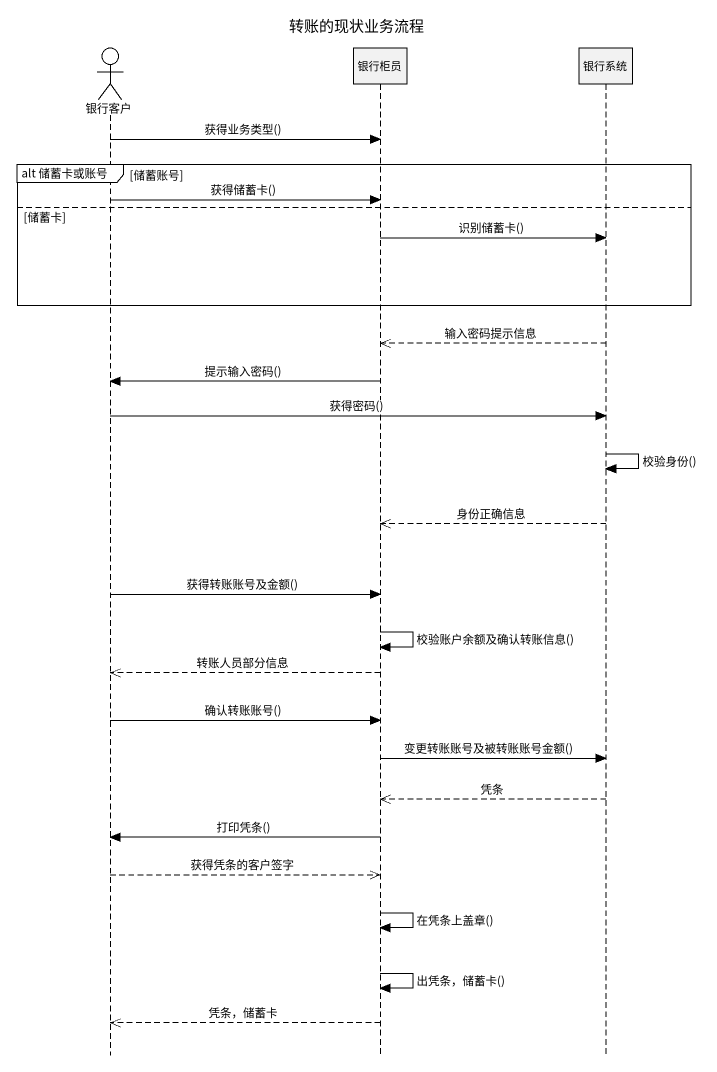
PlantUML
@startuml
title 转账的现状业务流程
hide footbox
actor 银行客户
participant 银行柜员
participant 银行系统

银行客户 -> 银行柜员 : 获得业务类型()
group alt 储蓄卡或账号 [储蓄账号]
  银行客户 -> 银行柜员 : 获得储蓄卡()
else 储蓄卡
  银行柜员 -> 银行系统 : 识别储蓄卡()
end
银行系统 -->> 银行柜员 : 输入密码提示信息
银行柜员 -> 银行客户 : 提示输入密码()
银行客户 -> 银行系统 : 获得密码()
银行系统 -> 银行系统 : 校验身份()
银行系统 -->> 银行柜员 : 身份正确信息
银行客户 -> 银行柜员 : 获得转账账号及金额()
银行柜员 -> 银行柜员 : 校验账户余额及确认转账信息()
银行柜员 -->> 银行客户 : 转账人员部分信息
银行客户 -> 银行柜员 : 确认转账账号()
银行柜员 -> 银行系统 : 变更转账账号及被转账账号金额()
银行系统 -->> 银行柜员 : 凭条
银行柜员 -> 银行客户 : 打印凭条()
银行客户 -->> 银行柜员 : 获得凭条的客户签字
银行柜员 -> 银行柜员 : 在凭条上盖章()
银行柜员 -> 银行柜员 : 出凭条，储蓄卡()
银行柜员 -->> 银行客户 : 凭条，储蓄卡
@enduml
